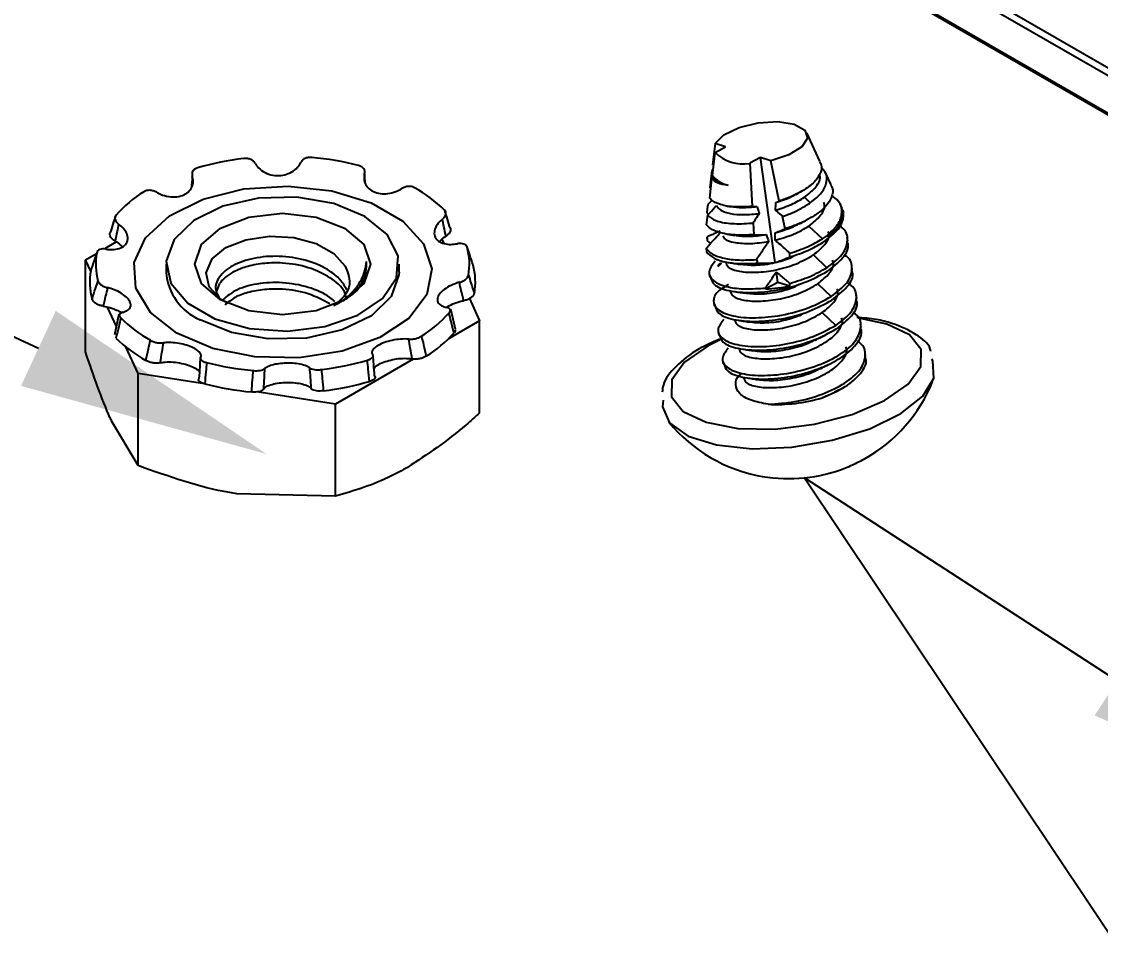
# Model space of a CAD drawing. Extents: x -3.3 to 8.6, y -6.9 to 0.
# Drawn here: x 4.392 to 5.371, y -3.459 to -2.609 of the extents above; entities that cross this region are included whole.
import ezdxf
from ezdxf import colors
from ezdxf.entities.mleader import LeaderData, LeaderLine
from ezdxf.math import Vec2, Vec3

# ---------------------------------------------------------------- set-up
doc = ezdxf.new("R2010")
doc.units = 0
doc.header["$LTSCALE"] = 0.5
doc.header["$MEASUREMENT"] = 0
for name, color, linetype in [('End Cap', 92, 'CONTINUOUS'), ('FAB DWG', 221, 'CONTINUOUS'), ('Hardware', 242, 'CONTINUOUS')]:
    doc.layers.add(name, color=color, linetype=linetype)
doc.styles.add('LSAD_Standard', font='arial.ttf')

msp = doc.modelspace()

# ---------------------------------------------------------------- linework, layer by layer
at = {"layer": 'End Cap', "transparency": 16777216}
for p, q in [((5.08911, -2.48354), (6.0528, -3.03986)), ((6.0528, -3.04738), (5.0892, -2.49111)), ((5.08783, -2.52563), (6.39333, -3.27928)), ((5.0892, -2.52484), (6.39003, -3.27579))]:
    msp.add_line(p, q, dxfattribs=at)
at = {"layer": 'Hardware', "linetype": 'Continuous', "lineweight": 25, "transparency": 16777216}
for p, q in [((5.11665, -2.73536), (5.10467, -2.70972)), ((5.02153, -2.71933), (5.01916, -2.73866)), ((5.0213, -2.72752), (5.03097, -2.72226)), ((5.03097, -2.72226), (5.02153, -2.71933)), ((5.01888, -2.74829), (5.0213, -2.72752)), ((5.06247, -2.73208), (5.0528, -2.73733)), ((5.07586, -2.8274), (5.06247, -2.73208)), ((5.0719, -2.73502), (5.06247, -2.73208)), ((5.0528, -2.73733), (5.05506, -2.77652)), ((5.07971, -2.77155), (5.0719, -2.73502)), ((5.0165, -2.76886), (5.01851, -2.75147)), ((5.01852, -2.74394), (5.0166, -2.75957)), ((5.01851, -2.75147), (5.01919, -2.75069)), ((5.01944, -2.74351), (5.01852, -2.74394)), ((5.12665, -2.75676), (5.12134, -2.7454)), ((5.0166, -2.75957), (5.01749, -2.76033)), ((5.01797, -2.77139), (5.01474, -2.77476)), ((5.07644, -2.77292), (5.07971, -2.77155)), ((5.10257, -2.76814), (5.10787, -2.77318)), ((5.05506, -2.77652), (5.05949, -2.77653)), ((5.13664, -2.77814), (5.13487, -2.77435)), ((5.01367, -2.79318), (5.01468, -2.78447)), ((5.05591, -2.79144), (5.05654, -2.80222)), ((5.08509, -2.79672), (5.08269, -2.78546)), ((5.10661, -2.79432), (5.1188, -2.80591)), ((4.4676, -2.81445), (4.47753, -2.80872)), ((4.77323, -2.8063), (4.77499, -2.81009)), ((5.01424, -2.80773), (5.01714, -2.81016)), ((5.1188, -2.80591), (5.12245, -2.80343)), ((5.14191, -2.80803), (5.14141, -2.80476)), ((4.44953, -2.82488), (4.45955, -2.81909)), ((5.11066, -2.82051), (5.12284, -2.83209)), ((4.4543, -2.83517), (4.44953, -2.82488)), ((4.44953, -2.90849), (4.44953, -2.82488)), ((4.52279, -2.82874), (4.52279, -2.8362)), ((4.7343, -2.8362), (4.7343, -2.82874)), ((5.02417, -2.83101), (5.02712, -2.82793)), ((5.02417, -2.83101), (5.02494, -2.82877)), ((5.02712, -2.82793), (5.02494, -2.82877)), ((5.026, -2.8291), (5.02494, -2.82877)), ((5.14595, -2.83421), (5.14545, -2.83094)), ((5.01607, -2.83752), (5.01657, -2.84079)), ((5.0784, -2.84542), (5.07708, -2.83605)), ((5.0784, -2.84542), (5.06737, -2.85142)), ((5.08916, -2.84877), (5.0784, -2.84542)), ((5.1147, -2.84669), (5.12689, -2.85827)), ((4.79825, -2.8602), (4.80756, -2.88026)), ((5.15, -2.8604), (5.14949, -2.85712)), ((4.4776, -2.88536), (4.46946, -2.86784)), ((4.7857, -2.888), (4.78124, -2.86989)), ((5.02011, -2.8637), (5.02062, -2.86697)), ((4.47996, -2.87443), (4.47595, -2.89295)), ((4.80756, -2.88026), (4.77917, -2.89665)), ((4.80756, -2.96387), (4.80756, -2.88026)), ((5.11874, -2.87287), (5.13093, -2.88446)), ((5.17729, -2.88323), (5.15196, -2.87807)), ((5.02416, -2.88988), (5.02466, -2.89316)), ((5.15404, -2.88658), (5.15354, -2.88331)), ((4.49749, -2.92823), (4.48626, -2.90403)), ((5.15809, -2.91276), (5.15758, -2.90949)), ((4.74717, -2.91513), (4.67651, -2.95592)), ((5.0282, -2.91607), (5.0287, -2.91934)), ((4.55768, -2.93754), (4.49749, -2.92823)), ((4.49749, -3.01184), (4.49749, -2.92823)), ((4.67651, -2.95592), (4.60523, -2.94489)), ((5.13362, -2.94342), (5.13396, -2.94336)), ((4.67651, -3.03953), (4.67651, -2.95592)), ((4.49749, -3.01184), (4.47351, -2.97187)), ((4.67651, -3.03953), (4.587, -3.03739))]:
    msp.add_line(p, q, dxfattribs=at)
at = {"layer": 'Hardware', "linetype": 'Continuous', "lineweight": 25, "transparency": 16777216, "flags": 128}
for points in [[(5.02153, -2.71933), (5.02939, -2.71141), (5.04322, -2.70475), (5.06057, -2.70052), (5.07833, -2.69949), (5.09332, -2.70183), (5.10288, -2.70713), (5.10528, -2.71445), (5.1001, -2.72247), (5.08827, -2.72976), (5.0719, -2.73502)], [(4.53262, -2.89157), (4.50861, -2.87279), (4.49526, -2.85076), (4.49374, -2.82743), (4.50421, -2.80488), (4.52572, -2.78512), (4.55637, -2.76989), (4.59343, -2.76056), (4.63362, -2.75794), (4.67335, -2.76228), (4.7091, -2.77319), (4.73769, -2.7897), (4.75658, -2.81033), (4.7641, -2.83327), (4.75957, -2.85647), (4.7434, -2.87786), (4.71703, -2.89556), (4.68279, -2.90797), (4.64373, -2.91402), (4.60332, -2.91314), (4.56516, -2.90543), (4.53262, -2.89157)], [(4.70332, -2.78557), (4.67499, -2.7739), (4.64162, -2.76816), (4.60684, -2.76899), (4.57441, -2.7763), (4.54784, -2.78929), (4.53002, -2.80655), (4.52288, -2.82622), (4.52718, -2.84616), (4.54247, -2.86422), (4.56709, -2.87843), (4.59837, -2.88726), (4.63291, -2.88974), (4.66699, -2.88562), (4.69689, -2.87533), (4.71939, -2.86), (4.73205, -2.84127), (4.73349, -2.82119), (4.72355, -2.80193), (4.70332, -2.78557)], [(5.01474, -2.77476), (5.01428, -2.77856), (5.01382, -2.78225)], [(4.57216, -2.86129), (4.55488, -2.84636), (4.54881, -2.82874), (4.55488, -2.81113), (4.57216, -2.7962), (4.59803, -2.78622), (4.62854, -2.78272), (4.65906, -2.78622), (4.68492, -2.7962), (4.70221, -2.81113), (4.70828, -2.82874), (4.70221, -2.84636), (4.68492, -2.86129), (4.65906, -2.87127), (4.62854, -2.87477), (4.59803, -2.87127), (4.57216, -2.86129)], [(4.57853, -2.8642), (4.57252, -2.86109), (4.56192, -2.84937), (4.55927, -2.83661), (4.56471, -2.82415), (4.57716, -2.81389), (4.59533, -2.80665), (4.61658, -2.80357), (4.63869, -2.80477), (4.65893, -2.81023), (4.675, -2.81914), (4.68532, -2.83069), (4.68755, -2.83581), (4.68755, -2.83581)], [(4.7343, -2.8362), (4.73421, -2.83872), (4.72706, -2.85839), (4.70924, -2.87566), (4.68268, -2.88865), (4.65025, -2.89595), (4.61546, -2.89678), (4.5821, -2.89105), (4.55376, -2.87937)], [(5.02662, -2.89728), (5.01517, -2.90291), (4.99372, -2.91792), (4.98222, -2.93391), (4.98177, -2.94929), (4.99243, -2.96258), (5.01315, -2.97247), (5.0419, -2.978), (5.07588, -2.97861), (5.11174, -2.97426), (5.14599, -2.96536), (5.17527, -2.95279), (5.19671, -2.93778), (5.20822, -2.9218), (5.20866, -2.90641), (5.19801, -2.89312), (5.17729, -2.88323)], [(4.97413, -2.95226), (4.97367, -2.95839), (4.98007, -2.9731), (4.99689, -2.98499), (5.02263, -2.99301), (5.05501, -2.99644), (5.09115, -2.99499), (5.12783, -2.98877), (5.1618, -2.97834), (5.19005, -2.96463), (5.21005, -2.94885), (5.22003, -2.93241), (5.21911, -2.91677), (5.21835, -2.91519)]]:
    msp.add_lwpolyline(points, dxfattribs=at)
at = {"layer": 'Hardware', "linetype": 'Continuous', "lineweight": 25, "transparency": 16777216}
for centre, radius, start, end in [((4.62447, -2.99202), 0.26099, 96.8583, 106.24918), ((4.63102, -3.00062), 0.26972, 75.70313, 84.88963), ((5.04669, -2.70149), 0.03637, 225.71505, 279.67923), ((5.03713, -2.7346), 0.02281, 216.87134, 260.2957), ((4.68465, -2.87247), 0.12983, 45.55773, 60.53122), ((4.56563, -2.86392), 0.11892, 122.08995, 137.96761), ((5.11274, -2.78014), 0.02524, 292.63532, 355.5926), ((4.51607, -2.82876), 0.05724, 169.64826, 195.54615), ((4.74101, -2.82873), 0.05725, 349.64885, 15.54557), ((4.67158, -2.83019), 0.03329, 300.04784, 6.31689), ((4.74461, -2.84511), 0.05902, 350.00341, 15.19057), ((4.51248, -2.84513), 0.05902, 170.00341, 195.19057), ((4.57351, -2.8325), 0.05086, 184.16894, 247.15146), ((5.06005, -2.70013), 0.15147, 272.76868, 281.07871), ((4.57244, -2.78501), 0.12983, 225.55851, 240.53114), ((4.69145, -2.79357), 0.11893, 302.09004, 317.96738), ((4.57065, -2.79997), 0.13396, 225.76605, 240.32281), ((4.69347, -2.80881), 0.1227, 302.31032, 317.74709), ((4.62607, -2.65689), 0.2697, 255.70278, 264.88998), ((4.63262, -2.66549), 0.26097, 276.85805, 286.24962), ((4.62598, -2.6678), 0.27827, 255.8298, 264.76261), ((4.63275, -2.6766), 0.26932, 276.98887, 286.11842), ((5.08822, -2.88257), 0.14105, 299.26704, 337.98016), ((5.07706, -2.80955), 0.14672, 267.07763, 286.43513), ((5.08822, -2.88257), 0.14105, 219.57794, 260.20012), ((5.10589, -2.91351), 0.10543, 292.40655, 299.11148), ((5.08822, -2.88257), 0.14105, 260.20012, 291.48824), ((5.11748, -2.9569), 0.06117, 291.49675, 297.87478)]:
    msp.add_arc(centre, radius, start, end, dxfattribs=at)
for major_axis, ratio, start_param, end_param in [((-0.01956, 0.34544), 0.102686, 2.169588, 2.178047), ((-0.08755, 0.36627), 0.100669, 2.20664, 2.22896), ((-0.02151, 0.37431), 0.088008, 4.05289, 4.075781), ((-0.08755, 0.36627), 0.100669, 2.298219, 2.322185), ((-0.02151, 0.37431), 0.088008, 3.957052, 3.981729), ((-0.02849, 0.49586), 0.088008, 2.099613, 2.107759), ((-0.02591, 0.45762), 0.102686, 2.176427, 2.184718), ((-0.02849, 0.49586), 0.088008, 4.130408, 4.138625), ((-0.11599, 0.48521), 0.100669, 2.143666, 2.151741), ((-0.11599, 0.48521), 0.100669, 2.209449, 2.211749), ((-0.02849, 0.49586), 0.088008, 4.065522, 4.071643)]:
    msp.add_ellipse((5.03716, -2.55192), major_axis=major_axis, ratio=ratio, start_param=start_param, end_param=end_param, dxfattribs=at)
for points, knots in [([(4.6038, -2.73745), (4.6033, -2.73673), (4.60229, -2.73528), (4.59973, -2.73373), (4.59663, -2.73277), (4.59444, -2.73286), (4.59331, -2.7329)], [0, 0, 0, 0, 0.244945, 0.489873, 0.73517, 1, 1, 1, 1]), ([(4.65504, -2.73197), (4.65398, -2.73195), (4.65187, -2.73192), (4.64887, -2.73288), (4.64629, -2.73451), (4.64533, -2.73604), (4.64484, -2.73683)], [0, 0, 0, 0, 0.245777, 0.491574, 0.737292, 1, 1, 1, 1]), ([(4.55144, -2.74146), (4.55055, -2.74181), (4.54876, -2.74251), (4.54699, -2.74437), (4.54606, -2.74665), (4.5464, -2.7483), (4.54658, -2.74915)], [0, 0, 0, 0, 0.245785, 0.49158, 0.737312, 1, 1, 1, 1]), ([(4.6038, -2.73745), (4.60409, -2.73795), (4.60546, -2.74032), (4.6092, -2.74407), (4.61581, -2.74744), (4.62325, -2.74876), (4.63058, -2.74801), (4.63709, -2.74541), (4.6421, -2.74153), (4.64398, -2.73832), (4.64484, -2.73683)], [0, 0, 0, 0, 0.03955, 0.188592, 0.334744, 0.474984, 0.610294, 0.744598, 0.882144, 1, 1, 1, 1]), ([(4.70304, -2.74679), (4.70316, -2.74599), (4.7034, -2.7444), (4.70241, -2.74218), (4.70052, -2.74028), (4.69861, -2.7396), (4.69762, -2.73925)], [0, 0, 0, 0, 0.244945, 0.489884, 0.735177, 1, 1, 1, 1]), ([(5.11606, -2.73565), (5.11671, -2.73666), (5.11899, -2.74019), (5.11698, -2.74748), (5.11137, -2.75503), (5.10562, -2.75915), (5.10363, -2.76057)], [0, 0, 0, 0, 0.1357201, 0.4755683, 0.818846, 1, 1, 1, 1]), ([(5.10787, -2.77318), (5.11165, -2.77011), (5.11921, -2.76398), (5.12332, -2.75389), (5.12291, -2.74601), (5.11886, -2.74234), (5.11763, -2.74122)], [0, 0, 0, 0, 0.2904834, 0.5811722, 0.872461, 1, 1, 1, 1]), ([(4.51401, -2.76358), (4.5146, -2.76391), (4.51743, -2.76549), (4.52315, -2.76747), (4.53087, -2.76815), (4.53779, -2.76677), (4.54316, -2.76365), (4.54655, -2.75919), (4.54779, -2.75413), (4.54696, -2.75072), (4.54658, -2.74915)], [0, 0, 0, 0, 0.039586, 0.188626, 0.334779, 0.475012, 0.610321, 0.744626, 0.882177, 1, 1, 1, 1]), ([(4.54658, -2.74915), (4.54642, -2.7513), (4.54615, -2.75484), (4.54577, -2.75841), (4.54563, -2.75981)], [0, 0, 0, 0, 0.607785, 1, 1, 1, 1]), ([(4.70304, -2.74679), (4.70291, -2.74731), (4.70231, -2.74981), (4.70263, -2.75433), (4.7056, -2.7595), (4.71072, -2.76317), (4.71721, -2.76503), (4.72436, -2.76499), (4.73123, -2.76333), (4.73509, -2.7612), (4.73687, -2.76021)], [0, 0, 0, 0, 0.039271, 0.188318, 0.334477, 0.474728, 0.610045, 0.744345, 0.881887, 1, 1, 1, 1]), ([(4.70366, -2.75525), (4.7036, -2.75457), (4.70334, -2.75174), (4.70317, -2.74893), (4.70304, -2.74679)], [0, 0, 0, 0, 0.2368142, 1, 1, 1, 1]), ([(5.01851, -2.75147), (5.01989, -2.75271), (5.02287, -2.7554), (5.02963, -2.75649), (5.03328, -2.75708)], [0, 0, 0, 0, 0.460116, 1, 1, 1, 1]), ([(5.01919, -2.75069), (5.02041, -2.75197), (5.02291, -2.7546), (5.0288, -2.75637), (5.03266, -2.75698), (5.03328, -2.75708)], [0, 0, 0, 0, 0.446171, 0.910082, 1, 1, 1, 1]), ([(5.10257, -2.76814), (5.10635, -2.76505), (5.11402, -2.75879), (5.11784, -2.75086), (5.11617, -2.74728), (5.11591, -2.74673)], [0, 0, 0, 0, 0.452169, 0.916389, 1, 1, 1, 1]), ([(4.51401, -2.76358), (4.51308, -2.76312), (4.51122, -2.76221), (4.50806, -2.76173), (4.50493, -2.76194), (4.5033, -2.76274), (4.50245, -2.76316)], [0, 0, 0, 0, 0.244943, 0.489882, 0.735183, 1, 1, 1, 1]), ([(4.74852, -2.75944), (4.7477, -2.75907), (4.74607, -2.75834), (4.74299, -2.75816), (4.73975, -2.7587), (4.73785, -2.7597), (4.73687, -2.76021)], [0, 0, 0, 0, 0.245778, 0.491571, 0.737312, 1, 1, 1, 1]), ([(5.10363, -2.76057), (5.09918, -2.76318), (5.09202, -2.76737), (5.08309, -2.7704), (5.07971, -2.77155)], [0, 0, 0, 0, 0.622093, 1, 1, 1, 1]), ([(5.12614, -2.75702), (5.12664, -2.75768), (5.12921, -2.76107), (5.12754, -2.7686), (5.12174, -2.77756), (5.11464, -2.78266), (5.11175, -2.78474)], [0, 0, 0, 0, 0.0817021, 0.4207681, 0.7638918, 1, 1, 1, 1]), ([(5.05506, -2.77652), (5.04972, -2.77679), (5.03876, -2.77734), (5.02567, -2.7751), (5.01893, -2.77179), (5.01693, -2.76938), (5.0165, -2.76886)], [0, 0, 0, 0, 0.293713, 0.603502, 0.914228, 1, 1, 1, 1]), ([(5.07637, -2.77977), (5.08134, -2.77817), (5.0911, -2.77501), (5.09879, -2.7704), (5.10257, -2.76814)], [0, 0, 0, 0, 0.508492, 1, 1, 1, 1]), ([(5.07644, -2.77292), (5.08126, -2.77138), (5.08797, -2.76924), (5.09329, -2.76617), (5.09478, -2.76531)], [0, 0, 0, 0, 0.719636, 1, 1, 1, 1]), ([(5.09475, -2.7656), (5.09511, -2.76542), (5.09581, -2.76506), (5.09653, -2.7647), (5.09689, -2.76452)], [0, 0, 0, 0, 0.499939, 1, 1, 1, 1]), ([(5.12245, -2.80343), (5.12624, -2.8), (5.13399, -2.79297), (5.13741, -2.78171), (5.13537, -2.77245), (5.1293, -2.76805), (5.127, -2.76639)], [0, 0, 0, 0, 0.268226, 0.548179, 0.828411, 1, 1, 1, 1]), ([(4.77383, -2.78801), (4.77452, -2.78737), (4.77591, -2.78608), (4.77687, -2.78385), (4.77692, -2.78161), (4.77602, -2.78041), (4.77555, -2.77978)], [0, 0, 0, 0, 0.2449514, 0.4898932, 0.7351781, 1, 1, 1, 1]), ([(4.77555, -2.77978), (4.77614, -2.78182), (4.77752, -2.78658), (4.77902, -2.79148), (4.77989, -2.79429)], [0, 0, 0, 0, 0.42644, 1, 1, 1, 1]), ([(5.01382, -2.78225), (5.01415, -2.78254), (5.01467, -2.783), (5.0152, -2.78345), (5.0154, -2.78362)], [0, 0, 0, 0, 0.615922, 1, 1, 1, 1]), ([(5.01468, -2.78447), (5.01528, -2.78377), (5.01787, -2.78073), (5.02052, -2.77776), (5.02255, -2.77548)], [0, 0, 0, 0, 0.228635, 1, 1, 1, 1]), ([(5.02255, -2.77548), (5.02359, -2.77707), (5.02571, -2.78033), (5.03481, -2.78324), (5.04706, -2.78435), (5.05678, -2.7834), (5.06155, -2.78293)], [0, 0, 0, 0, 0.2484, 0.507163, 0.758658, 1, 1, 1, 1]), ([(5.03188, -2.776), (5.03245, -2.7761), (5.0336, -2.77628), (5.0348, -2.77648), (5.03539, -2.77658)], [0, 0, 0, 0, 0.500357, 1, 1, 1, 1]), ([(5.03565, -2.77651), (5.039, -2.77694), (5.04594, -2.77782), (5.05487, -2.77697), (5.05949, -2.77653)], [0, 0, 0, 0, 0.48332, 1, 1, 1, 1]), ([(5.08269, -2.78546), (5.08221, -2.78501), (5.08011, -2.78309), (5.078, -2.78122), (5.07637, -2.77977)], [0, 0, 0, 0, 0.228727, 1, 1, 1, 1]), ([(5.08269, -2.78546), (5.08486, -2.78468), (5.09293, -2.78177), (5.1015, -2.77744), (5.10689, -2.77383), (5.10787, -2.77318)], [0, 0, 0, 0, 0.231416, 0.860593, 1, 1, 1, 1]), ([(5.10661, -2.79432), (5.1104, -2.79124), (5.11806, -2.78498), (5.12188, -2.77704), (5.12021, -2.77346), (5.11996, -2.77291)], [0, 0, 0, 0, 0.45218, 0.916388, 1, 1, 1, 1]), ([(5.1193, -2.80918), (5.12449, -2.80523), (5.13501, -2.79723), (5.13841, -2.78754), (5.13796, -2.78275), (5.1379, -2.78208)], [0, 0, 0, 0, 0.455945, 0.923916, 1, 1, 1, 1]), ([(5.13607, -2.77843), (5.13667, -2.77915), (5.13764, -2.78029), (5.13783, -2.78159), (5.1379, -2.78208)], [0, 0, 0, 0, 0.630323, 1, 1, 1, 1]), ([(4.46797, -2.81518), (4.46864, -2.81528), (4.47184, -2.81572), (4.47735, -2.8156), (4.48323, -2.81372), (4.48699, -2.81035), (4.48835, -2.80596), (4.48732, -2.80106), (4.48432, -2.79633), (4.48111, -2.79368), (4.47963, -2.79246)], [0, 0, 0, 0, 0.039483, 0.188522, 0.334679, 0.474922, 0.610235, 0.744539, 0.882086, 1, 1, 1, 1]), ([(4.4728, -2.79893), (4.47369, -2.7961), (4.47524, -2.79115), (4.47668, -2.78634), (4.4773, -2.78429)], [0, 0, 0, 0, 0.573562, 1, 1, 1, 1]), ([(4.4773, -2.78429), (4.47691, -2.78488), (4.47613, -2.78606), (4.47626, -2.78823), (4.47733, -2.79049), (4.47885, -2.79179), (4.47963, -2.79246)], [0, 0, 0, 0, 0.245784, 0.491581, 0.737301, 1, 1, 1, 1]), ([(4.47963, -2.79246), (4.47917, -2.79473), (4.47813, -2.79984), (4.47701, -2.80504), (4.47639, -2.80793)], [0, 0, 0, 0, 0.443807, 1, 1, 1, 1]), ([(4.77383, -2.78801), (4.77333, -2.78842), (4.77098, -2.79038), (4.76777, -2.79435), (4.76598, -2.79974), (4.76682, -2.80453), (4.76999, -2.8082), (4.77505, -2.81045), (4.78114, -2.81122), (4.78551, -2.81063), (4.78753, -2.81035)], [0, 0, 0, 0, 0.039576, 0.188615, 0.334768, 0.475007, 0.610315, 0.744621, 0.88217, 1, 1, 1, 1]), ([(4.77695, -2.80339), (4.77634, -2.80051), (4.77526, -2.79534), (4.77427, -2.79026), (4.77383, -2.78801)], [0, 0, 0, 0, 0.556194, 1, 1, 1, 1]), ([(5.01468, -2.78447), (5.0168, -2.78623), (5.02109, -2.7898), (5.03461, -2.7923), (5.04722, -2.79229), (5.05464, -2.79157), (5.05591, -2.79144)], [0, 0, 0, 0, 0.307545, 0.621472, 0.935172, 1, 1, 1, 1]), ([(5.06155, -2.78293), (5.06043, -2.78461), (5.05854, -2.78744), (5.05667, -2.79029), (5.05591, -2.79144)], [0, 0, 0, 0, 0.59401, 1, 1, 1, 1]), ([(5.07605, -2.80031), (5.08174, -2.79873), (5.08962, -2.79653), (5.09584, -2.79303), (5.09757, -2.79205)], [0, 0, 0, 0, 0.721513, 1, 1, 1, 1]), ([(5.11175, -2.78474), (5.10672, -2.78762), (5.09872, -2.7922), (5.08878, -2.7955), (5.08509, -2.79672)], [0, 0, 0, 0, 0.6293388, 1, 1, 1, 1]), ([(5.09775, -2.79232), (5.09868, -2.79185), (5.10054, -2.79091), (5.10248, -2.78994), (5.10345, -2.78945)], [0, 0, 0, 0, 0.49984, 1, 1, 1, 1]), ([(4.47639, -2.80793), (4.47555, -2.80738), (4.47386, -2.80628), (4.47225, -2.80415), (4.47158, -2.80196), (4.47187, -2.80017), (4.47255, -2.79927), (4.4728, -2.79893)], [0, 0, 0, 0, 0.217779, 0.435542, 0.653352, 0.871178, 1, 1, 1, 1]), ([(4.77989, -2.79429), (4.78033, -2.79486), (4.78121, -2.79601), (4.78127, -2.79818), (4.78035, -2.80039), (4.77876, -2.80218), (4.77744, -2.80306), (4.77695, -2.80339)], [0, 0, 0, 0, 0.2178049, 0.4356102, 0.6534401, 0.8712538, 1, 1, 1, 1]), ([(5.01328, -2.81463), (5.01433, -2.8134), (5.01699, -2.81031), (5.02131, -2.80541), (5.02464, -2.80187), (5.02631, -2.8001)], [0, 0, 0, 0, 0.245575, 0.622608, 1, 1, 1, 1]), ([(5.05654, -2.80222), (5.05067, -2.80246), (5.03849, -2.80294), (5.02388, -2.80027), (5.01638, -2.79645), (5.01413, -2.79373), (5.01367, -2.79318)], [0, 0, 0, 0, 0.2912819, 0.6047438, 0.9190371, 1, 1, 1, 1]), ([(5.0261, -2.79899), (5.0241, -2.79981), (5.02104, -2.80107), (5.01697, -2.80286), (5.01489, -2.80379), (5.01386, -2.80426)], [0, 0, 0, 0, 0.487727, 0.74386, 1, 1, 1, 1]), ([(5.03245, -2.80162), (5.03359, -2.80181), (5.03588, -2.80218), (5.03842, -2.80259), (5.03969, -2.8028)], [0, 0, 0, 0, 0.500967, 1, 1, 1, 1]), ([(5.04009, -2.80271), (5.04394, -2.80316), (5.05198, -2.80412), (5.0624, -2.80276), (5.06784, -2.80205)], [0, 0, 0, 0, 0.478591, 1, 1, 1, 1]), ([(5.05654, -2.80222), (5.05822, -2.80226), (5.06198, -2.80233), (5.06576, -2.80215), (5.06784, -2.80205)], [0, 0, 0, 0, 0.447678, 1, 1, 1, 1]), ([(5.07589, -2.80715), (5.08171, -2.80549), (5.09319, -2.80222), (5.10218, -2.79693), (5.10661, -2.79432)], [0, 0, 0, 0, 0.50758, 1, 1, 1, 1]), ([(5.07605, -2.80031), (5.0778, -2.79965), (5.08083, -2.7985), (5.08383, -2.79725), (5.08509, -2.79672)], [0, 0, 0, 0, 0.577265, 1, 1, 1, 1]), ([(5.11066, -2.82051), (5.11444, -2.81742), (5.12211, -2.81116), (5.12592, -2.80322), (5.12425, -2.79964), (5.124, -2.7991)], [0, 0, 0, 0, 0.45218, 0.916387, 1, 1, 1, 1]), ([(5.12284, -2.83209), (5.12808, -2.82812), (5.13868, -2.82008), (5.14267, -2.80706), (5.14079, -2.79804), (5.13515, -2.79465), (5.13422, -2.79409)], [0, 0, 0, 0, 0.311908, 0.632042, 0.939451, 1, 1, 1, 1]), ([(4.47639, -2.80793), (4.47811, -2.80896), (4.48078, -2.81054), (4.48248, -2.8126), (4.48307, -2.81333)], [0, 0, 0, 0, 0.6467409, 1, 1, 1, 1]), ([(4.77108, -2.80832), (4.77224, -2.80709), (4.77393, -2.80529), (4.77622, -2.80385), (4.77695, -2.80339)], [0, 0, 0, 0, 0.6825557, 1, 1, 1, 1]), ([(4.79617, -2.81339), (4.7959, -2.81282), (4.79537, -2.81167), (4.79339, -2.81055), (4.79072, -2.80998), (4.78862, -2.81022), (4.78753, -2.81035)], [0, 0, 0, 0, 0.245787, 0.491582, 0.737307, 1, 1, 1, 1]), ([(5.02827, -2.80321), (5.02865, -2.80402), (5.02993, -2.80678), (5.03881, -2.80947), (5.05299, -2.81067), (5.06439, -2.80915), (5.06999, -2.8084)], [0, 0, 0, 0, 0.1245576, 0.4258438, 0.7182315, 1, 1, 1, 1]), ([(5.06999, -2.8084), (5.06814, -2.8111), (5.06536, -2.81516), (5.06171, -2.82063), (5.05989, -2.82337), (5.05898, -2.82474)], [0, 0, 0, 0, 0.499962, 0.74998, 1, 1, 1, 1]), ([(5.08928, -2.81897), (5.08818, -2.81795), (5.08542, -2.8154), (5.08097, -2.81141), (5.07758, -2.80857), (5.07589, -2.80715)], [0, 0, 0, 0, 0.248571, 0.624132, 1, 1, 1, 1]), ([(5.08928, -2.81897), (5.09485, -2.8171), (5.10579, -2.81343), (5.11451, -2.80839), (5.1188, -2.80591)], [0, 0, 0, 0, 0.508741, 1, 1, 1, 1]), ([(5.08928, -2.82239), (5.09494, -2.82051), (5.10609, -2.81682), (5.11495, -2.8117), (5.1193, -2.80918)], [0, 0, 0, 0, 0.508735, 1, 1, 1, 1]), ([(5.12335, -2.83536), (5.12839, -2.83144), (5.13859, -2.82349), (5.14372, -2.81341), (5.14154, -2.80887), (5.14121, -2.80818)], [0, 0, 0, 0, 0.452214, 0.916375, 1, 1, 1, 1]), ([(4.45976, -2.81847), (4.45898, -2.82084), (4.45717, -2.82638), (4.45538, -2.83179), (4.45435, -2.83489)], [0, 0, 0, 0, 0.426436, 1, 1, 1, 1]), ([(4.46797, -2.81518), (4.46696, -2.81509), (4.46495, -2.8149), (4.46241, -2.81549), (4.46045, -2.81665), (4.45999, -2.81785), (4.45976, -2.81847)], [0, 0, 0, 0, 0.244961, 0.489888, 0.735179, 1, 1, 1, 1]), ([(4.68692, -2.85234), (4.68508, -2.84907), (4.68155, -2.84281), (4.67, -2.83342), (4.65243, -2.82526), (4.62853, -2.82104), (4.60469, -2.82229), (4.58439, -2.82861), (4.57113, -2.83877), (4.56597, -2.85005), (4.56959, -2.85686), (4.57111, -2.85971)], [0, 0, 0, 0, 0.084572, 0.161715, 0.286409, 0.411102, 0.535797, 0.660489, 0.785184, 0.909877, 1, 1, 1, 1]), ([(4.80157, -2.82964), (4.80055, -2.82657), (4.79876, -2.82122), (4.79694, -2.81573), (4.79617, -2.81339)], [0, 0, 0, 0, 0.573565, 1, 1, 1, 1]), ([(5.01328, -2.81463), (5.01492, -2.81644), (5.01826, -2.82015), (5.02895, -2.82368), (5.04271, -2.82548), (5.05363, -2.82499), (5.05898, -2.82474)], [0, 0, 0, 0, 0.247698, 0.505138, 0.757219, 1, 1, 1, 1]), ([(5.01368, -2.81772), (5.0153, -2.81958), (5.01861, -2.82336), (5.02944, -2.82696), (5.04343, -2.82878), (5.05454, -2.82824), (5.05998, -2.82798)], [0, 0, 0, 0, 0.247628, 0.505156, 0.757318, 1, 1, 1, 1]), ([(5.03095, -2.82682), (5.03145, -2.82848), (5.03258, -2.83224), (5.04277, -2.8358), (5.05827, -2.83676), (5.07691, -2.83457), (5.09583, -2.82899), (5.10576, -2.82331), (5.11066, -2.82051)], [0, 0, 0, 0, 0.1368998, 0.3109099, 0.484922, 0.6534413, 0.8289965, 1, 1, 1, 1]), ([(5.08946, -2.8237), (5.09007, -2.82328), (5.09131, -2.82243), (5.09265, -2.82156), (5.09332, -2.82113)], [0, 0, 0, 0, 0.499921, 1, 1, 1, 1]), ([(5.12689, -2.85827), (5.13212, -2.85431), (5.14272, -2.84626), (5.14671, -2.83324), (5.14483, -2.82422), (5.1392, -2.82083), (5.13827, -2.82027)], [0, 0, 0, 0, 0.311902, 0.632044, 0.939454, 1, 1, 1, 1]), ([(4.68644, -2.85966), (4.68599, -2.85776), (4.68436, -2.85083), (4.67227, -2.84057), (4.65251, -2.83122), (4.63098, -2.82743), (4.61209, -2.82777), (4.5973, -2.83039), (4.58282, -2.83586), (4.57049, -2.84475), (4.56867, -2.85294), (4.56776, -2.85704)], [0, 0, 0, 0, 0.051065, 0.186491, 0.321916, 0.457341, 0.550567, 0.64537, 0.729149, 0.864575, 1, 1, 1, 1]), ([(4.67524, -2.86629), (4.67728, -2.86528), (4.68561, -2.86115), (4.69621, -2.8503), (4.70349, -2.83749), (4.70437, -2.82925), (4.70467, -2.82653)], [0, 0, 0, 0, 0.109831, 0.44797, 0.817063, 1, 1, 1, 1]), ([(5.02148, -2.8263), (5.01893, -2.82953), (5.01392, -2.83586), (5.01888, -2.84457), (5.03144, -2.84981), (5.04854, -2.85184), (5.06099, -2.85097), (5.06709, -2.85054)], [0, 0, 0, 0, 0.223034, 0.437202, 0.658289, 0.832637, 1, 1, 1, 1]), ([(5.03434, -2.82746), (5.03579, -2.82769), (5.03868, -2.82816), (5.04197, -2.8287), (5.04361, -2.82896)], [0, 0, 0, 0, 0.501166, 1, 1, 1, 1]), ([(5.04397, -2.82886), (5.0484, -2.82931), (5.05756, -2.83024), (5.07458, -2.82838), (5.0851, -2.82483), (5.08973, -2.82327)], [0, 0, 0, 0, 0.343878, 0.711004, 1, 1, 1, 1]), ([(5.05998, -2.82798), (5.06136, -2.828), (5.06412, -2.82804), (5.06941, -2.82796), (5.07333, -2.82762), (5.07586, -2.8274)], [0, 0, 0, 0, 0.260976, 0.521964, 1, 1, 1, 1]), ([(5.07586, -2.8274), (5.07771, -2.82678), (5.08089, -2.8257), (5.08535, -2.82399), (5.08797, -2.82293), (5.08928, -2.82239)], [0, 0, 0, 0, 0.407666, 0.703814, 1, 1, 1, 1]), ([(5.1147, -2.84669), (5.11848, -2.8436), (5.12615, -2.83734), (5.12997, -2.82941), (5.1283, -2.82583), (5.12804, -2.82528)], [0, 0, 0, 0, 0.452171, 0.916394, 1, 1, 1, 1]), ([(4.68755, -2.83581), (4.68837, -2.83861), (4.69032, -2.84528), (4.6874, -2.85573), (4.68045, -2.86197), (4.6772, -2.86489)], [0, 0, 0, 0, 0.277242, 0.662158, 1, 1, 1, 1]), ([(4.78912, -2.84538), (4.79012, -2.84506), (4.79213, -2.8444), (4.79468, -2.84284), (4.79664, -2.84098), (4.79709, -2.83969), (4.79733, -2.83902)], [0, 0, 0, 0, 0.244935, 0.489885, 0.735177, 1, 1, 1, 1]), ([(4.79733, -2.83902), (4.7981, -2.8413), (4.79992, -2.84667), (4.80171, -2.85219), (4.80274, -2.85535)], [0, 0, 0, 0, 0.426436, 1, 1, 1, 1]), ([(5.01728, -2.84065), (5.01796, -2.84298), (5.01951, -2.84827), (5.03308, -2.8535), (5.05371, -2.85532), (5.07847, -2.8529), (5.10363, -2.84609), (5.11683, -2.83891), (5.12335, -2.83536)], [0, 0, 0, 0, 0.136922, 0.310917, 0.484913, 0.65346, 0.828985, 1, 1, 1, 1]), ([(5.07708, -2.83605), (5.07569, -2.83803), (5.07331, -2.84141), (5.06999, -2.84625), (5.06805, -2.84911), (5.06709, -2.85054)], [0, 0, 0, 0, 0.413113, 0.706536, 1, 1, 1, 1]), ([(5.08918, -2.84634), (5.08801, -2.84529), (5.08567, -2.8432), (5.08165, -2.83973), (5.07877, -2.83741), (5.07708, -2.83605)], [0, 0, 0, 0, 0.292981, 0.585961, 1, 1, 1, 1]), ([(5.08918, -2.84634), (5.09555, -2.84438), (5.10808, -2.84053), (5.11798, -2.83487), (5.12284, -2.83209)], [0, 0, 0, 0, 0.508542, 1, 1, 1, 1]), ([(5.12739, -2.86155), (5.13243, -2.85762), (5.14264, -2.84968), (5.14776, -2.83959), (5.14558, -2.83505), (5.14525, -2.83436)], [0, 0, 0, 0, 0.452219, 0.916366, 1, 1, 1, 1]), ([(4.45551, -2.8606), (4.45654, -2.85741), (4.45832, -2.85184), (4.46014, -2.84641), (4.46092, -2.8441)], [0, 0, 0, 0, 0.573565, 1, 1, 1, 1]), ([(4.46092, -2.8441), (4.46118, -2.84471), (4.46171, -2.84594), (4.4637, -2.84771), (4.46636, -2.84927), (4.46847, -2.84989), (4.46955, -2.85021)], [0, 0, 0, 0, 0.245797, 0.491591, 0.737317, 1, 1, 1, 1]), ([(4.46955, -2.85021), (4.46897, -2.85268), (4.46767, -2.85823), (4.46639, -2.86388), (4.46568, -2.86702)], [0, 0, 0, 0, 0.443804, 1, 1, 1, 1]), ([(4.48326, -2.87255), (4.48375, -2.87243), (4.48611, -2.87183), (4.48931, -2.87007), (4.49111, -2.86676), (4.49026, -2.86283), (4.48709, -2.85879), (4.48204, -2.85503), (4.47594, -2.852), (4.47157, -2.85078), (4.46955, -2.85021)], [0, 0, 0, 0, 0.039576, 0.188619, 0.334767, 0.475006, 0.610315, 0.744621, 0.88217, 1, 1, 1, 1]), ([(4.67604, -2.86282), (4.67459, -2.86153), (4.66845, -2.85607), (4.65224, -2.84917), (4.62856, -2.84484), (4.60479, -2.84616), (4.58445, -2.85218), (4.57689, -2.85903), (4.57324, -2.86234)], [0, 0, 0, 0, 0.058977, 0.249641, 0.440304, 0.630968, 0.82163, 1, 1, 1, 1]), ([(4.78912, -2.84538), (4.78845, -2.84557), (4.78524, -2.84648), (4.77973, -2.84882), (4.77385, -2.85277), (4.77009, -2.85702), (4.76873, -2.86102), (4.76976, -2.86441), (4.77276, -2.86689), (4.77598, -2.86772), (4.77746, -2.86811)], [0, 0, 0, 0, 0.039485, 0.188529, 0.334686, 0.474922, 0.610235, 0.744539, 0.882087, 1, 1, 1, 1]), ([(4.793, -2.86207), (4.79229, -2.85895), (4.791, -2.85334), (4.7897, -2.84783), (4.78912, -2.84538)], [0, 0, 0, 0, 0.5561953, 1, 1, 1, 1]), ([(5.03359, -2.84747), (5.03065, -2.84912), (5.02238, -2.85377), (5.01859, -2.86209), (5.02277, -2.87073), (5.03646, -2.87644), (5.05729, -2.87822), (5.08199, -2.87581), (5.10717, -2.869), (5.12037, -2.86182), (5.12689, -2.85827)], [0, 0, 0, 0, 0.074107, 0.208737, 0.338013, 0.47147, 0.604924, 0.734202, 0.868831, 1, 1, 1, 1]), ([(5.03499, -2.853), (5.03549, -2.85466), (5.03663, -2.85843), (5.04681, -2.86198), (5.06231, -2.86294), (5.08095, -2.86075), (5.09987, -2.85517), (5.1098, -2.84949), (5.1147, -2.84669)], [0, 0, 0, 0, 0.136899, 0.31091, 0.484921, 0.653443, 0.828997, 1, 1, 1, 1]), ([(5.04801, -2.85504), (5.05244, -2.85549), (5.06161, -2.85642), (5.07862, -2.85456), (5.08914, -2.85102), (5.09377, -2.84945)], [0, 0, 0, 0, 0.3438772, 0.7109956, 1, 1, 1, 1]), ([(5.0935, -2.84988), (5.09412, -2.84946), (5.09535, -2.84862), (5.0967, -2.84774), (5.09737, -2.84731)], [0, 0, 0, 0, 0.499936, 1, 1, 1, 1]), ([(5.13093, -2.88446), (5.13616, -2.88049), (5.14677, -2.87245), (5.15075, -2.85943), (5.14888, -2.8504), (5.14324, -2.84701), (5.14231, -2.84646)], [0, 0, 0, 0, 0.311909, 0.632044, 0.939454, 1, 1, 1, 1]), ([(4.46568, -2.86702), (4.46466, -2.86682), (4.46262, -2.86641), (4.45972, -2.86513), (4.45738, -2.86351), (4.45599, -2.86192), (4.45564, -2.86096), (4.45551, -2.8606)], [0, 0, 0, 0, 0.217769, 0.435541, 0.653346, 0.871179, 1, 1, 1, 1]), ([(4.67152, -2.86499), (4.66525, -2.86162), (4.65271, -2.85488), (4.63096, -2.85129), (4.61206, -2.85158), (4.59741, -2.85426), (4.58429, -2.85887), (4.57909, -2.86351), (4.57633, -2.86598)], [0, 0, 0, 0, 0.212387, 0.424771, 0.570976, 0.719654, 0.851045, 1, 1, 1, 1]), ([(4.68825, -2.859), (4.68683, -2.8601), (4.68508, -2.86145), (4.68275, -2.86241), (4.68231, -2.86259)], [0, 0, 0, 0, 0.810963, 1, 1, 1, 1]), ([(4.80274, -2.85535), (4.80253, -2.85597), (4.80212, -2.8572), (4.80028, -2.85904), (4.79779, -2.86061), (4.79521, -2.86162), (4.7936, -2.86195), (4.793, -2.86207)], [0, 0, 0, 0, 0.217814, 0.435625, 0.653431, 0.871248, 1, 1, 1, 1]), ([(5.03838, -2.85364), (5.03983, -2.85388), (5.04272, -2.85434), (5.04601, -2.85488), (5.04766, -2.85515)], [0, 0, 0, 0, 0.501163, 1, 1, 1, 1]), ([(5.11874, -2.87287), (5.12253, -2.86978), (5.13019, -2.86352), (5.13401, -2.85559), (5.13234, -2.85201), (5.13209, -2.85146)], [0, 0, 0, 0, 0.452177, 0.916383, 1, 1, 1, 1]), ([(5.13144, -2.88773), (5.13647, -2.88381), (5.14668, -2.87586), (5.1518, -2.86578), (5.14962, -2.86124), (5.14929, -2.86054)], [0, 0, 0, 0, 0.452214, 0.916375, 1, 1, 1, 1]), ([(4.46568, -2.86702), (4.46764, -2.86739), (4.47215, -2.86824), (4.47835, -2.87054), (4.4816, -2.87269), (4.48286, -2.87353)], [0, 0, 0, 0, 0.319742, 0.73436, 1, 1, 1, 1]), ([(4.77737, -2.86808), (4.77926, -2.86698), (4.78321, -2.86469), (4.78885, -2.86288), (4.79215, -2.86224), (4.793, -2.86207)], [0, 0, 0, 0, 0.403201, 0.844853, 1, 1, 1, 1]), ([(4.77979, -2.8732), (4.78018, -2.87265), (4.78096, -2.87155), (4.78082, -2.87004), (4.77975, -2.86876), (4.77824, -2.86833), (4.77746, -2.86811)], [0, 0, 0, 0, 0.245784, 0.491581, 0.737301, 1, 1, 1, 1]), ([(5.02132, -2.86683), (5.02201, -2.86916), (5.02356, -2.87445), (5.03712, -2.87968), (5.05775, -2.8815), (5.08251, -2.87908), (5.10767, -2.87227), (5.12088, -2.86509), (5.12739, -2.86155)], [0, 0, 0, 0, 0.136922, 0.31092, 0.484916, 0.653462, 0.828989, 1, 1, 1, 1]), ([(4.48153, -2.87771), (4.48095, -2.88033), (4.47957, -2.88647), (4.47806, -2.89249), (4.4772, -2.89595)], [0, 0, 0, 0, 0.426436, 1, 1, 1, 1]), ([(4.48326, -2.87255), (4.48257, -2.87278), (4.48118, -2.87323), (4.48022, -2.87447), (4.48017, -2.87602), (4.48107, -2.87713), (4.48153, -2.87771)], [0, 0, 0, 0, 0.2449336, 0.4898782, 0.735166, 1, 1, 1, 1]), ([(4.78429, -2.89131), (4.7834, -2.88788), (4.78184, -2.8819), (4.7804, -2.8758), (4.77979, -2.8732)], [0, 0, 0, 0, 0.573562, 1, 1, 1, 1]), ([(5.02932, -2.8791), (5.0269, -2.88218), (5.02203, -2.88836), (5.027, -2.89692), (5.04045, -2.90262), (5.06135, -2.90441), (5.08603, -2.902), (5.11121, -2.89518), (5.12441, -2.888), (5.13093, -2.88446)], [0, 0, 0, 0, 0.139714, 0.280267, 0.425365, 0.570463, 0.711017, 0.857392, 1, 1, 1, 1]), ([(5.03337, -2.90528), (5.03094, -2.90837), (5.02608, -2.91455), (5.03104, -2.92311), (5.0445, -2.9288), (5.06537, -2.93058), (5.09015, -2.92821), (5.11495, -2.92126), (5.13608, -2.91101), (5.1505, -2.89853), (5.15488, -2.88564), (5.15292, -2.87659), (5.14728, -2.8732), (5.14636, -2.87264)], [0, 0, 0, 0, 0.095877, 0.192331, 0.291902, 0.391473, 0.487927, 0.588375, 0.686239, 0.784102, 0.88455, 0.981003, 1, 1, 1, 1]), ([(5.03904, -2.87918), (5.03954, -2.88084), (5.04067, -2.88461), (5.05085, -2.88817), (5.06636, -2.88912), (5.08499, -2.88693), (5.10391, -2.88135), (5.11384, -2.87567), (5.11874, -2.87287)], [0, 0, 0, 0, 0.1369, 0.310911, 0.484921, 0.653441, 0.828996, 1, 1, 1, 1]), ([(5.04243, -2.87983), (5.04388, -2.88006), (5.04676, -2.88052), (5.05006, -2.88106), (5.0517, -2.88133)], [0, 0, 0, 0, 0.501166, 1, 1, 1, 1]), ([(5.04308, -2.90536), (5.04358, -2.90702), (5.04471, -2.91079), (5.0549, -2.91435), (5.07038, -2.9153), (5.08911, -2.91313), (5.10769, -2.90747), (5.12376, -2.8993), (5.13396, -2.88964), (5.13806, -2.88177), (5.13639, -2.87819), (5.13613, -2.87765)], [0, 0, 0, 0, 0.099333, 0.225595, 0.351856, 0.474133, 0.601515, 0.725595, 0.849675, 0.977056, 1, 1, 1, 1]), ([(5.05206, -2.88123), (5.05649, -2.88168), (5.06565, -2.88261), (5.08267, -2.88075), (5.09318, -2.8772), (5.09782, -2.87564)], [0, 0, 0, 0, 0.343879, 0.710996, 1, 1, 1, 1]), ([(5.09754, -2.87606), (5.09816, -2.87564), (5.0994, -2.8748), (5.10074, -2.87393), (5.10141, -2.87349)], [0, 0, 0, 0, 0.499934, 1, 1, 1, 1]), ([(5.21741, -2.90817), (5.21724, -2.90745), (5.21573, -2.9011), (5.20362, -2.89187), (5.18645, -2.8836), (5.1677, -2.87861), (5.15617, -2.87772), (5.15023, -2.87726)], [0, 0, 0, 0, 0.036167, 0.317389, 0.647076, 0.818493, 1, 1, 1, 1]), ([(4.78504, -2.88819), (4.78516, -2.88839), (4.78554, -2.88901), (4.7852, -2.89013), (4.78453, -2.89099), (4.78429, -2.89131)], [0, 0, 0, 0, 0.2182464, 0.7095071, 1, 1, 1, 1]), ([(5.02537, -2.89301), (5.02605, -2.89534), (5.0276, -2.90064), (5.04117, -2.90586), (5.0618, -2.90769), (5.08655, -2.90527), (5.11171, -2.89845), (5.12492, -2.89127), (5.13144, -2.88773)], [0, 0, 0, 0, 0.136922, 0.310917, 0.484914, 0.653461, 0.828989, 1, 1, 1, 1]), ([(5.02941, -2.91919), (5.03009, -2.92152), (5.03164, -2.92682), (5.04522, -2.93205), (5.06581, -2.93386), (5.09069, -2.93147), (5.1154, -2.92454), (5.13676, -2.91424), (5.15035, -2.90195), (5.15586, -2.89196), (5.15367, -2.88742), (5.15334, -2.88673)], [0, 0, 0, 0, 0.0993512, 0.2256024, 0.3518543, 0.4741539, 0.6015152, 0.7256038, 0.8496897, 0.9770537, 1, 1, 1, 1]), ([(4.50432, -2.91636), (4.50509, -2.91283), (4.50642, -2.90667), (4.50793, -2.90062), (4.50857, -2.89805)], [0, 0, 0, 0, 0.573562, 1, 1, 1, 1]), ([(4.50857, -2.89805), (4.50939, -2.89846), (4.51102, -2.89928), (4.5141, -2.9001), (4.51734, -2.90055), (4.51923, -2.90042), (4.52021, -2.90035)], [0, 0, 0, 0, 0.245772, 0.491572, 0.737296, 1, 1, 1, 1]), ([(4.55405, -2.91378), (4.55417, -2.91354), (4.55478, -2.91239), (4.55446, -2.91009), (4.55148, -2.907), (4.54637, -2.90419), (4.53988, -2.90196), (4.53273, -2.90049), (4.52586, -2.89989), (4.522, -2.90021), (4.52021, -2.90035)], [0, 0, 0, 0, 0.039271, 0.1883148, 0.3344767, 0.4747277, 0.6100456, 0.7443484, 0.8818871, 1, 1, 1, 1]), ([(4.74308, -2.89698), (4.74248, -2.89694), (4.73965, -2.89672), (4.73394, -2.89695), (4.72622, -2.89835), (4.7193, -2.9006), (4.71392, -2.90334), (4.71054, -2.90628), (4.7093, -2.90909), (4.71012, -2.91068), (4.71051, -2.91141)], [0, 0, 0, 0, 0.039587, 0.188628, 0.334776, 0.475014, 0.610318, 0.744627, 0.882174, 1, 1, 1, 1]), ([(4.74308, -2.89698), (4.74401, -2.89702), (4.74587, -2.8971), (4.74903, -2.8966), (4.75216, -2.89569), (4.75379, -2.89479), (4.75463, -2.89433)], [0, 0, 0, 0, 0.244947, 0.489891, 0.735178, 1, 1, 1, 1]), ([(4.74624, -2.915), (4.74569, -2.91164), (4.74469, -2.9056), (4.74357, -2.89963), (4.74308, -2.89698)], [0, 0, 0, 0, 0.556196, 1, 1, 1, 1]), ([(4.75463, -2.89433), (4.7553, -2.89689), (4.75686, -2.90289), (4.75825, -2.909), (4.75905, -2.9125)], [0, 0, 0, 0, 0.426438, 1, 1, 1, 1]), ([(5.02548, -2.89701), (5.01901, -2.89984), (5.00275, -2.90695), (4.98567, -2.92104), (4.97437, -2.93446), (4.9736, -2.94294), (4.9734, -2.94519)], [0, 0, 0, 0, 0.228274, 0.573552, 0.88719, 1, 1, 1, 1]), ([(5.0561, -2.90741), (5.06055, -2.90788), (5.06976, -2.90886), (5.088, -2.90646), (5.10326, -2.90234), (5.11026, -2.89851), (5.11212, -2.89749)], [0, 0, 0, 0, 0.279084, 0.577035, 0.887413, 1, 1, 1, 1]), ([(5.06958, -2.95608), (5.07761, -2.95561), (5.09376, -2.95465), (5.11904, -2.94739), (5.14011, -2.9372), (5.15455, -2.92471), (5.15892, -2.91182), (5.15696, -2.90277), (5.15133, -2.89938), (5.1504, -2.89882)], [0, 0, 0, 0, 0.16268, 0.326926, 0.486951, 0.646972, 0.811218, 0.968935, 1, 1, 1, 1]), ([(5.11231, -2.89785), (5.11372, -2.89713), (5.11656, -2.89569), (5.11966, -2.89414), (5.12121, -2.89337)], [0, 0, 0, 0, 0.499398, 1, 1, 1, 1]), ([(4.47351, -2.97187), (4.47294, -2.97063), (4.46484, -2.95302), (4.45691, -2.92994), (4.44953, -2.90849)], [0, 0, 0, 0, 0.070191, 1, 1, 1, 1]), ([(4.52021, -2.90035), (4.51973, -2.90302), (4.51866, -2.90901), (4.5177, -2.91508), (4.51717, -2.91846)], [0, 0, 0, 0, 0.443805, 1, 1, 1, 1]), ([(5.04647, -2.90601), (5.04792, -2.90624), (5.05081, -2.9067), (5.0541, -2.90724), (5.05574, -2.90751)], [0, 0, 0, 0, 0.501162, 1, 1, 1, 1]), ([(5.04712, -2.93155), (5.04762, -2.93321), (5.04876, -2.93698), (5.05894, -2.94053), (5.07442, -2.94148), (5.09315, -2.93932), (5.11173, -2.93365), (5.1278, -2.92548), (5.138, -2.91582), (5.14211, -2.90796), (5.14043, -2.90438), (5.14017, -2.90383)], [0, 0, 0, 0, 0.099334, 0.225595, 0.351858, 0.474136, 0.601516, 0.725595, 0.849675, 0.977056, 1, 1, 1, 1]), ([(4.51717, -2.91846), (4.51636, -2.9186), (4.51475, -2.91888), (4.51167, -2.91872), (4.50856, -2.91812), (4.50603, -2.91726), (4.50478, -2.9166), (4.50432, -2.91636)], [0, 0, 0, 0, 0.217779, 0.435559, 0.65336, 0.871178, 1, 1, 1, 1]), ([(4.51717, -2.91846), (4.51871, -2.91817), (4.52224, -2.9175), (4.52917, -2.91761), (4.53689, -2.91876), (4.54402, -2.9208), (4.54948, -2.92336), (4.55264, -2.92546), (4.55319, -2.92659), (4.55329, -2.92679)], [0, 0, 0, 0, 0.1355884, 0.311231, 0.4834705, 0.6487365, 0.8082, 0.9664798, 1, 1, 1, 1]), ([(4.55288, -2.93263), (4.55314, -2.92914), (4.5536, -2.92288), (4.55391, -2.91658), (4.55405, -2.91378)], [0, 0, 0, 0, 0.556195, 1, 1, 1, 1]), ([(4.55405, -2.91378), (4.55393, -2.91416), (4.55369, -2.91491), (4.55468, -2.91615), (4.55656, -2.91735), (4.55847, -2.91793), (4.55946, -2.91824)], [0, 0, 0, 0, 0.244943, 0.48988, 0.735174, 1, 1, 1, 1]), ([(4.55946, -2.91824), (4.55929, -2.921), (4.55887, -2.92748), (4.55823, -2.93391), (4.55786, -2.9376)], [0, 0, 0, 0, 0.426439, 1, 1, 1, 1]), ([(4.65329, -2.92311), (4.653, -2.9229), (4.65162, -2.92189), (4.64789, -2.92035), (4.64128, -2.91906), (4.63384, -2.91861), (4.62651, -2.91897), (4.62, -2.92006), (4.61498, -2.92169), (4.61311, -2.92309), (4.61225, -2.92373)], [0, 0, 0, 0, 0.039549, 0.188591, 0.334743, 0.474982, 0.610291, 0.744599, 0.882145, 1, 1, 1, 1]), ([(4.70564, -2.91603), (4.70653, -2.91572), (4.70832, -2.91511), (4.71009, -2.9139), (4.71103, -2.91259), (4.71068, -2.91182), (4.71051, -2.91141)], [0, 0, 0, 0, 0.24579, 0.491569, 0.737306, 1, 1, 1, 1]), ([(4.70751, -2.93533), (4.7071, -2.93166), (4.70637, -2.92525), (4.70586, -2.91879), (4.70564, -2.91603)], [0, 0, 0, 0, 0.573562, 1, 1, 1, 1]), ([(4.71051, -2.91141), (4.71067, -2.91421), (4.71104, -2.9205), (4.71157, -2.92675), (4.71186, -2.93023)], [0, 0, 0, 0, 0.443805, 1, 1, 1, 1]), ([(4.71134, -2.92366), (4.71171, -2.92314), (4.71279, -2.92161), (4.71707, -2.91916), (4.72327, -2.91674), (4.73038, -2.91504), (4.73765, -2.91424), (4.74297, -2.91441), (4.74556, -2.91488), (4.74624, -2.915)], [0, 0, 0, 0, 0.089042, 0.261445, 0.427782, 0.59287, 0.761935, 0.937762, 1, 1, 1, 1]), ([(4.75905, -2.9125), (4.75828, -2.91294), (4.75673, -2.91381), (4.7537, -2.91473), (4.75058, -2.91524), (4.74801, -2.91529), (4.74672, -2.91508), (4.74624, -2.915)], [0, 0, 0, 0, 0.217809, 0.435612, 0.65343, 0.871257, 1, 1, 1, 1]), ([(5.11635, -2.92403), (5.11777, -2.92331), (5.1206, -2.92188), (5.1237, -2.92033), (5.12525, -2.91955)], [0, 0, 0, 0, 0.4994, 1, 1, 1, 1]), ([(5.11857, -2.95028), (5.12605, -2.94705), (5.14086, -2.94066), (5.15436, -2.92809), (5.1599, -2.91815), (5.15771, -2.9136), (5.15738, -2.91291)], [0, 0, 0, 0, 0.315951, 0.625293, 0.942793, 1, 1, 1, 1]), ([(4.60058, -2.9449), (4.60079, -2.94119), (4.60116, -2.93471), (4.60178, -2.92827), (4.60204, -2.92552)], [0, 0, 0, 0, 0.5735625, 1, 1, 1, 1]), ([(4.60204, -2.92552), (4.6031, -2.92558), (4.60522, -2.9257), (4.60821, -2.92538), (4.61079, -2.92474), (4.61175, -2.92407), (4.61225, -2.92373)], [0, 0, 0, 0, 0.245782, 0.491564, 0.737307, 1, 1, 1, 1]), ([(4.61225, -2.92373), (4.61205, -2.92652), (4.61162, -2.9328), (4.61135, -2.9391), (4.61121, -2.9426)], [0, 0, 0, 0, 0.443806, 1, 1, 1, 1]), ([(4.65329, -2.92311), (4.65379, -2.92342), (4.65479, -2.92403), (4.65736, -2.9246), (4.66045, -2.92486), (4.66264, -2.92468), (4.66378, -2.92459)], [0, 0, 0, 0, 0.244951, 0.489884, 0.735183, 1, 1, 1, 1]), ([(4.65452, -2.94195), (4.65434, -2.93845), (4.65401, -2.93216), (4.65351, -2.92589), (4.65329, -2.92311)], [0, 0, 0, 0, 0.556195, 1, 1, 1, 1]), ([(4.66378, -2.92459), (4.66408, -2.92733), (4.66479, -2.93375), (4.66525, -2.94021), (4.66552, -2.94392)], [0, 0, 0, 0, 0.426436, 1, 1, 1, 1]), ([(5.06958, -2.95608), (5.06408, -2.95506), (5.05308, -2.95301), (5.04279, -2.94654), (5.03909, -2.93859), (5.04076, -2.93175), (5.04511, -2.92828), (5.04596, -2.9276)], [0, 0, 0, 0, 0.238813, 0.477338, 0.715182, 0.944242, 1, 1, 1, 1]), ([(5.06014, -2.93359), (5.0646, -2.93406), (5.0738, -2.93504), (5.09205, -2.93265), (5.1073, -2.92852), (5.1143, -2.92469), (5.11617, -2.92367)], [0, 0, 0, 0, 0.2790849, 0.5770294, 0.8874136, 1, 1, 1, 1]), ([(4.55786, -2.9376), (4.55694, -2.93732), (4.5551, -2.93677), (4.55317, -2.93561), (4.55216, -2.93439), (4.55216, -2.93336), (4.55269, -2.93283), (4.55288, -2.93263)], [0, 0, 0, 0, 0.217805, 0.435611, 0.653435, 0.871262, 1, 1, 1, 1]), ([(4.61121, -2.9426), (4.61172, -2.94193), (4.61289, -2.94038), (4.61723, -2.93837), (4.6236, -2.93688), (4.63096, -2.9362), (4.63832, -2.93634), (4.64502, -2.93723), (4.65049, -2.93882), (4.65341, -2.94054), (4.65429, -2.94166), (4.65452, -2.94195)], [0, 0, 0, 0, 0.09993, 0.229421, 0.356409, 0.478254, 0.595822, 0.712511, 0.832022, 0.956313, 1, 1, 1, 1]), ([(4.71186, -2.93023), (4.71221, -2.93056), (4.71289, -2.93123), (4.71261, -2.93248), (4.71135, -2.93372), (4.70949, -2.9347), (4.70805, -2.93516), (4.70751, -2.93533)], [0, 0, 0, 0, 0.2177685, 0.4355428, 0.6533543, 0.8711744, 1, 1, 1, 1]), ([(5.05052, -2.93219), (5.05196, -2.93242), (5.05485, -2.93289), (5.05814, -2.93343), (5.05979, -2.9337)], [0, 0, 0, 0, 0.501164, 1, 1, 1, 1]), ([(4.61121, -2.9426), (4.61092, -2.94295), (4.61034, -2.94364), (4.60827, -2.94444), (4.60556, -2.94494), (4.60285, -2.94506), (4.60119, -2.94495), (4.60058, -2.9449)], [0, 0, 0, 0, 0.2177745, 0.4355662, 0.6533736, 0.8711841, 1, 1, 1, 1]), ([(4.66552, -2.94392), (4.66447, -2.94401), (4.66237, -2.9442), (4.65931, -2.94398), (4.65676, -2.94343), (4.65517, -2.94269), (4.6547, -2.94215), (4.65452, -2.94195)], [0, 0, 0, 0, 0.217802, 0.435598, 0.653431, 0.871249, 1, 1, 1, 1]), ([(5.1335, -2.94319), (5.13032, -2.94501), (5.12581, -2.94759), (5.12021, -2.94967), (5.11857, -2.95028)], [0, 0, 0, 0, 0.708245, 1, 1, 1, 1]), ([(4.80756, -2.96387), (4.80346, -2.96757), (4.78213, -2.98681), (4.75995, -3.00152), (4.74204, -3.01341)], [0, 0, 0, 0, 0.192484, 1, 1, 1, 1]), ([(4.587, -3.03739), (4.58488, -3.03705), (4.55465, -3.0322), (4.52503, -3.02165), (4.49749, -3.01184)], [0, 0, 0, 0, 0.070191, 1, 1, 1, 1]), ([(4.74204, -3.01341), (4.73722, -3.01607), (4.71505, -3.02835), (4.69343, -3.03462), (4.67651, -3.03953)], [0, 0, 0, 0, 0.217337, 1, 1, 1, 1])]:
    msp.add_open_spline(points, degree=3, knots=knots, dxfattribs=at)

# ---------------------------------------------------------------- leaders
at = {"layer": 'FAB DWG', "ltscale": 0.5, "transparency": 16777216}
ml = msp.add_multileader_mtext('Standard', dxfattribs=at)
ml.set_content('8-32 KEPS NUT\\P(HW08320-00)', color=256, style='LSAD_Standard')
ml.set_leader_properties()
ml.build(insert=Vec2(0, 0))
ml.multileader.update_dxf_attribs({"text_left_attachment_type": 2, "dogleg_length": 0.36, "arrow_head_size": 0.22836})
ctx = ml.context
ctx.base_point, ctx.char_height, ctx.arrow_head_size, ctx.landing_gap_size, ctx.plane_origin = Vec3(3.77735, -4.75076), 0.1977111, 0.22836, 0.10961, Vec3(8.33676, 10.98481)
ctx.left_attachment = 2
notes = []
notes.append((ctx, [(0, (1, 1, 0), (3.56751, -4.75076), (1, 0), 0.20985, [(0, [(4.61402, -3.0013), (4.05457, -2.74229)], 0, [])])]))
ctx.mtext.insert, ctx.mtext.width, ctx.mtext.defined_height, ctx.mtext.flow_direction = Vec3(3.88696, -4.45471), 4.7161559, 0.7905, 5
ml = msp.add_multileader_mtext('Standard', dxfattribs=at)
ml.set_content('6-32 SELF TAPPING SCREW\\P(HW63214-00)', color=256, style='LSAD_Standard')
ml.set_leader_properties()
ml.build(insert=Vec2(0, 0))
ml.multileader.update_dxf_attribs({"text_left_attachment_type": 2, "dogleg_length": 0.36, "arrow_head_size": 0.22836})
ctx = ml.context
ctx.base_point, ctx.char_height, ctx.arrow_head_size, ctx.landing_gap_size, ctx.plane_origin = Vec3(3.69964, -5.76215), 0.1977111, 0.22836, 0.10961, Vec3(9.03417, 11.7267)
ctx.left_attachment, ctx.text_align_type = 2, 2
notes.append((ctx, [(1, (1, 1, 0), (6.71055, -5.42757), (-1, 0), 0.20985, [(0, [(5.5781, -3.33151), (5.10259, -3.02289)], 0, [])])]))
ctx.mtext.insert, ctx.mtext.width, ctx.mtext.defined_height, ctx.mtext.alignment, ctx.mtext.flow_direction = Vec3(6.39109, -5.29966), 2.9975217, 0.7905, 3, 5
for ctx, leaders in notes:
    for number, flags, end, landing, length, lines in leaders:
        leader = LeaderData()
        leader.index, (leader.has_last_leader_line, leader.has_dogleg_vector, leader.attachment_direction) = number, flags
        leader.last_leader_point, leader.dogleg_vector, leader.dogleg_length = Vec3(end), Vec3(landing), length
        for number, points, colour, breaks in lines:
            line = LeaderLine()
            line.index, line.vertices, line.color, line.breaks = number, Vec3.list(points), colors.encode_raw_color(colour), breaks
            leader.lines.append(line)
        ctx.leaders.append(leader)

doc.saveas('drawing.dxf')
